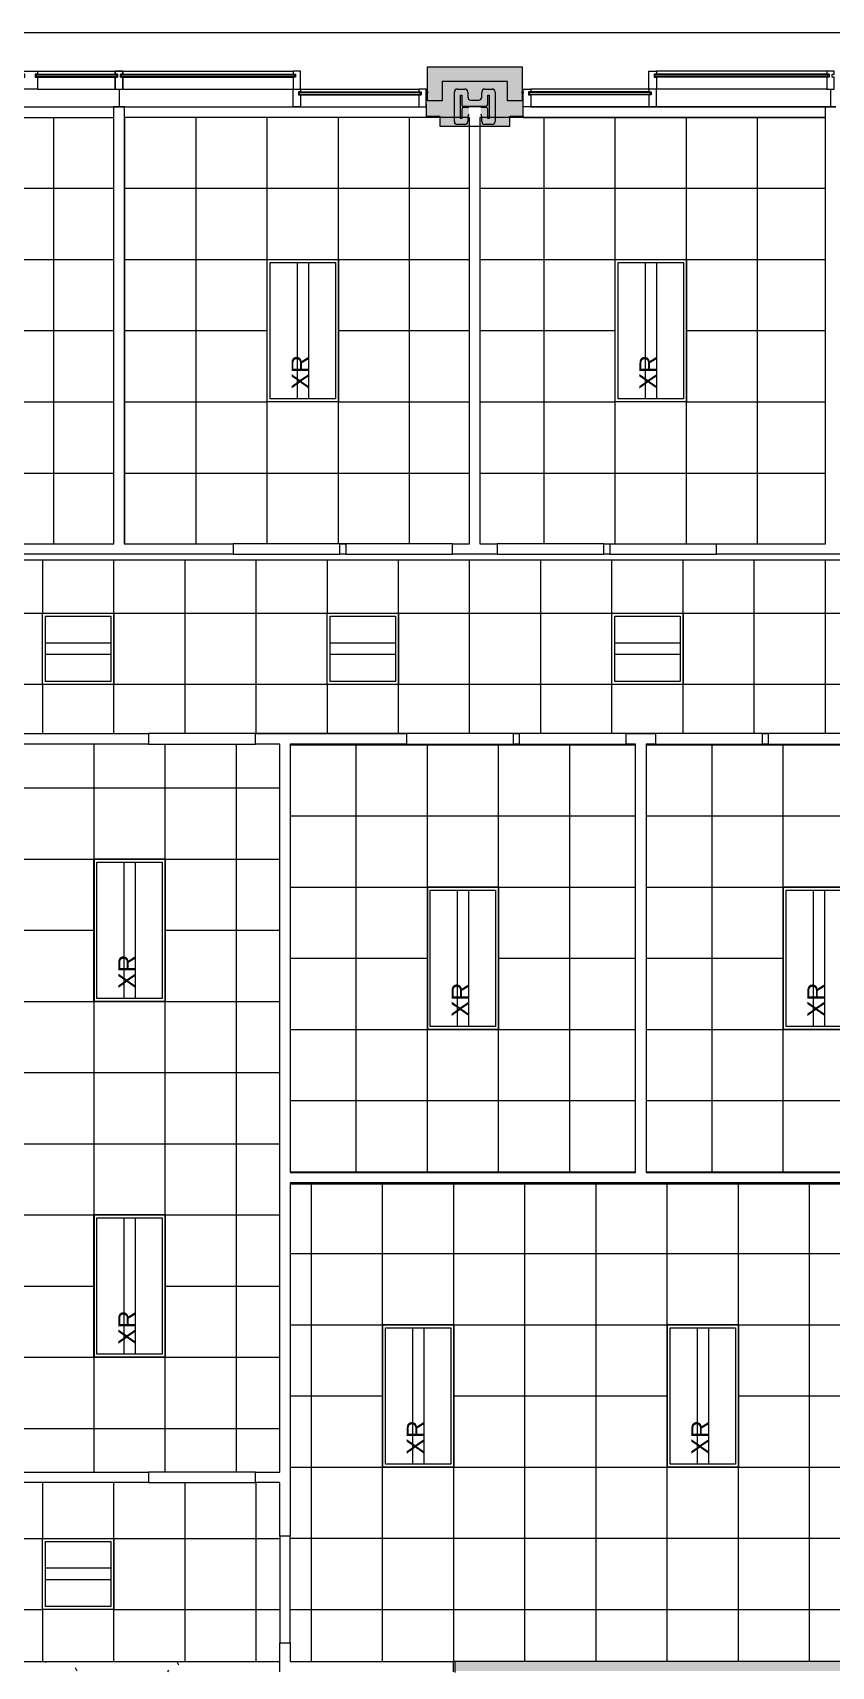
# Model space of a CAD drawing. Header units: inches. Extents: x 1724 to 6154, y -664 to 702.
# Drawn here: x 2200 to 2470, y 152 to 702 of the extents above; entities that cross this region are included whole.
import ezdxf

# ---------------------------------------------------------------- set-up
doc = ezdxf.new("R2010")
doc.units = ezdxf.units.IN
doc.header["$MEASUREMENT"] = 0
for name, color, linetype, lineweight in [('A-ANNO-NOTE', 131, 'Continuous', 9), ('A-CLNG', 13, 'Continuous', 9), ('A-CLNG-PATT', 13, 'Continuous', 9), ('A-DETL-GENF', 92, 'Continuous', 9), ('A-WALL', 250, 'Continuous', 9), ('A-WALL-PATT', 111, 'Continuous', 13), ('B-BASE', 250, 'Continuous', 9), ('E-LITE-EQPM', 33, 'Continuous', 9), ('I-WALL', 2, 'Continuous', 9), ('NABCA_dwg', 8, 'Continuous', 9), ('NB-PART-GWB', 250, 'Continuous', 9), ('NB-ROD-SEAL', 250, 'Continuous', 9), ('NB-WALL-EXT', 250, 'Continuous', 9), ('NB-WIND-EXT', 250, 'Continuous', 9), ('NB-WIND-MULL', 250, 'Continuous', 9), ('NB-WIND-SILL', 250, 'Continuous', 9)]:
    doc.layers.add(name, color=color, linetype=linetype, lineweight=lineweight)
doc.styles.add('Arial', font='arial.ttf', dxfattribs={"height": 6})

# ---------------------------------------------------------------- blocks, each defined once
blk = doc.blocks.new('Rectangular Ceiling Light - Recessed - New 2_x2_ - BASKET-2442823-Reflected Ceiling Plan')
at = {"layer": 'E-LITE-EQPM', "lineweight": 20}
for p, q in [((-12.74, -14.34), (-12.74, 9.66)), ((-12.74, 9.66), (11.26, 9.66)), ((-12.74, -14.34), (-12.74, 9.66)), ((-12.74, 9.66), (11.26, 9.66)), ((-11.74, -13.34), (-11.74, 8.66)), ((-11.74, 8.66), (10.26, 8.66)), ((10.26, 8.66), (10.26, -13.34)), ((11.26, 9.66), (11.26, -14.34)), ((11.26, 9.66), (11.26, -14.34)), ((10.26, -0.42), (-11.74, -0.42)), ((10.26, -4.26), (-11.74, -4.26)), ((11.26, -14.34), (-12.74, -14.34)), ((11.26, -14.34), (-12.74, -14.34)), ((10.26, -13.34), (-11.74, -13.34))]:
    blk.add_line(p, q, dxfattribs=at)
blk = doc.blocks.new('Rectangular Ceiling Light - Recessed - Existing Relocated 2_x4_ - BASKET-V2-Reflected Ceiling Plan')
at = {"layer": 'E-LITE-EQPM', "lineweight": 20}
for p, q in [((-24.74, -14.34), (-24.74, 9.66)), ((-24.74, 9.66), (23.26, 9.66)), ((-24.74, -14.34), (-24.74, 9.66)), ((-24.74, 9.66), (23.26, 9.66)), ((-23.74, -13.34), (-23.74, 8.66)), ((-23.74, 8.66), (22.26, 8.66)), ((22.26, 8.66), (22.26, -13.34)), ((23.26, 9.66), (23.26, -14.34)), ((23.26, 9.66), (23.26, -14.34)), ((22.26, -0.42), (-23.74, -0.42)), ((22.26, -4.26), (-23.74, -4.26)), ((23.26, -14.34), (-24.74, -14.34)), ((23.26, -14.34), (-24.74, -14.34)), ((22.26, -13.34), (-23.74, -13.34))]:
    blk.add_line(p, q, dxfattribs=at)
blk = doc.blocks.new('Rectangular Ceiling Light - Recessed - Existing Relocated 2_x4_ - BASKET-2505325-Reflected Ceiling Plan')
at = {"layer": 'E-LITE-EQPM', "lineweight": 20}
for p, q in [((-24.74, -14.34), (-24.74, 9.66)), ((-24.74, 9.66), (23.26, 9.66)), ((-23.74, -13.34), (-23.74, 8.66)), ((-23.74, 8.66), (22.26, 8.66)), ((22.26, 8.66), (22.26, -13.34)), ((23.26, 9.66), (23.26, -14.34)), ((22.26, -0.42), (-23.74, -0.42)), ((22.26, -4.26), (-23.74, -4.26)), ((23.26, -14.34), (-24.74, -14.34)), ((22.26, -13.34), (-23.74, -13.34))]:
    blk.add_line(p, q, dxfattribs=at)
blk = doc.blocks.new('NABCA_dwg_MA-2900-8th-120718_dwg-2391440-New Construction - Test Fit Plan-2421454-Reflected Ceiling Plan')
at = {"layer": 'A-WALL-PATT', "lineweight": 9}
blk.add_hatch(color=250, dxfattribs=at).paths.add_polyline_path([(-7154.96, -3090.6), (-7067.83, -3090.6), (-7067.83, -3087.1), (-7537.19, -3087.1), (-7537.19, -3087.35), (-7759.87, -3087.35), (-7759.87, -3090.6), (-7173.2, -3090.6)], flags=0)
at = {"layer": 'B-BASE'}
blk.add_hatch(color=256, dxfattribs=at).paths.add_polyline_path([(-7741.38, -2569.6), (-7741.38, -2566.23), (-7736.91, -2566.23), (-7736.91, -2557.68), (-7737.21, -2557.08), (-7737.21, -2549.6), (-7769.21, -2549.6), (-7769.21, -2557.1), (-7769.59, -2557.1), (-7769.59, -2566.23), (-7765.04, -2566.23), (-7765.04, -2569.6), (-7755.21, -2569.6), (-7755.21, -2563.1), (-7751.21, -2563.1), (-7751.21, -2569.6), (-7747.28, -2569.6)], flags=0)
for p, q in [((-7760.08, -2566.73), (-7760.08, -2558.12)), ((-7759.08, -2557.12), (-7756.58, -2557.12)), ((-7755.58, -2558.12), (-7755.58, -2559.85)), ((-7754.58, -2560.85), (-7751.85, -2560.85)), ((-7750.85, -2559.85), (-7750.85, -2558.12)), ((-7749.85, -2557.12), (-7747.35, -2557.12)), ((-7746.35, -2558.12), (-7746.35, -2566.73)), ((-7760.08, -2568.08), (-7760.08, -2566.73)), ((-7758.08, -2567.08), (-7758.08, -2566.73)), ((-7757.58, -2563.85), (-7757.58, -2566.73)), ((-7757.08, -2562.85), (-7749.35, -2562.85)), ((-7755.21, -2563.35), (-7757.08, -2563.35)), ((-7755.58, -2566.35), (-7755.58, -2566.73)), ((-7755.58, -2566.73), (-7755.58, -2568.06)), ((-7749.35, -2563.35), (-7751.21, -2563.35)), ((-7750.85, -2566.73), (-7750.85, -2566.35)), ((-7750.85, -2568.08), (-7750.85, -2566.73)), ((-7748.85, -2566.73), (-7748.85, -2563.85)), ((-7746.35, -2566.73), (-7746.35, -2568.08)), ((-7756.58, -2569.08), (-7759.08, -2569.08)), ((-7747.35, -2569.08), (-7749.85, -2569.08))]:
    blk.add_line(p, q, dxfattribs=at)
at = {"layer": 'B-BASE', "flags": 128}
for points in [[(-5935.21, -3896.6), (-5935.21, -3904.1), (-8374.21, -3904.1), (-8374.21, -2881.08), (-8378.21, -2881.08), (-8378.21, -2538.1), (-5818.21, -2538.1), (-5818.21, -2548.1)], [(-7758.08, -2566.73), (-7758.08, -2559.12), (-7757.58, -2559.12), (-7757.58, -2562.35)], [(-7748.85, -2562.35), (-7748.85, -2559.12), (-7748.35, -2559.12), (-7748.35, -2566.73)], [(-7757.58, -2566.73), (-7757.58, -2567.08), (-7758.08, -2567.08)], [(-7748.35, -2566.73), (-7748.35, -2567.08), (-7748.85, -2567.08), (-7748.85, -2566.73)]]:
    blk.add_lwpolyline(points, dxfattribs=at)
at = {"layer": 'B-BASE'}
for centre, radius, start, end in [((-7759.08, -2558.12), 1, 90, 180), ((-7756.58, -2558.12), 1, 0, 90), ((-7754.58, -2559.85), 1, 180, 270), ((-7751.85, -2559.85), 1, 270, 0), ((-7749.85, -2558.12), 1, 90, 180), ((-7747.35, -2558.12), 1, 0, 90), ((-7757.08, -2562.35), 0.5, 180, 270), ((-7757.08, -2563.85), 0.5, 90, 180), ((-7754.58, -2566.35), 1, 130.4112, 180), ((-7751.85, -2566.35), 1, 0, 49.5888), ((-7749.35, -2562.35), 0.5, 270, 0), ((-7749.35, -2563.85), 0.5, 0, 90), ((-7759.08, -2568.08), 1, 180, 270), ((-7756.58, -2568.08), 1, 270, 0), ((-7749.85, -2568.08), 1, 180, 270), ((-7747.35, -2568.08), 1, 270, 0)]:
    blk.add_arc(centre, radius, start, end, dxfattribs=at)
at = {"layer": 'NB-PART-GWB', "flags": 128}
for points in [[(-7769.59, -2562.1), (-7769.59, -2566.23), (-7765.04, -2566.23), (-7765.04, -2566.73)], [(-7765.04, -2566.73), (-7765.04, -2569.6), (-7755.21, -2569.6)], [(-7751.21, -2569.6), (-7741.38, -2569.6), (-7741.38, -2566.73)], [(-7741.38, -2566.73), (-7741.38, -2566.23), (-7736.84, -2566.23), (-7736.84, -2562.1)]]:
    blk.add_lwpolyline(points, dxfattribs=at)
at = {"layer": 'NB-ROD-SEAL'}
for centre, start, end in [((-7769.32, -2556.78), 230.0218, 303.3522), ((-7769.32, -2556.92), 230.0218, 303.3522), ((-7769.32, -2557.08), 230.0218, 303.3522), ((-7769.32, -2557.28), 230.0218, 303.3522), ((-7769.32, -2557.5), 230.0218, 303.3522), ((-7737.11, -2556.81), 236.6478, 309.9782), ((-7737.11, -2556.94), 236.6478, 309.9782), ((-7737.11, -2557.11), 236.6478, 309.9782), ((-7737.11, -2557.3), 236.6478, 309.9782), ((-7737.11, -2557.53), 236.6478, 309.9782)]:
    blk.add_arc(centre, 0.419, start, end, dxfattribs=at)
for centre in [(-7769.33, -2558.21), (-7737.09, -2558.24)]:
    blk.add_ellipse(centre, major_axis=(0, 0.333), ratio=0.724983, dxfattribs=at)
at = {"layer": 'NB-WALL-EXT', "flags": 128}
blk.add_lwpolyline([(-7769.21, -2549.6), (-7737.21, -2549.6), (-7737.21, -2561.1), (-7742.21, -2561.1), (-7742.21, -2554.6), (-7764.21, -2554.6), (-7764.21, -2561.1), (-7769.21, -2561.1)], close=True, dxfattribs=at)
at = {"layer": 'NB-WIND-EXT'}
for p, q in [((-7901.46, -2552.1), (-7873.71, -2552.1)), ((-7901.46, -2552.3), (-7873.71, -2552.3)), ((-7901.46, -2552.9), (-7873.71, -2552.9)), ((-7901.46, -2553.1), (-7873.71, -2553.1)), ((-7901.09, -2552.9), (-7901.09, -2552.3)), ((-7874.09, -2552.9), (-7874.09, -2552.3)), ((-7872.71, -2552.1), (-7814.46, -2552.1)), ((-7872.71, -2552.3), (-7813.71, -2552.3)), ((-7872.71, -2552.9), (-7813.71, -2552.9)), ((-7872.71, -2553.1), (-7814.46, -2553.1)), ((-7872.34, -2552.9), (-7872.34, -2552.3)), ((-7814.09, -2552.9), (-7814.09, -2552.3)), ((-7633.71, -2552.3), (-7692.71, -2552.3)), ((-7633.71, -2552.9), (-7692.71, -2552.9)), ((-7692.34, -2552.9), (-7692.34, -2552.3)), ((-7633.71, -2552.1), (-7691.96, -2552.1)), ((-7633.71, -2553.1), (-7691.96, -2553.1)), ((-7634.09, -2552.9), (-7634.09, -2552.3)), ((-7812.71, -2558.3), (-7771.34, -2558.3)), ((-7812.71, -2558.9), (-7771.34, -2558.9)), ((-7812.34, -2558.9), (-7812.34, -2558.3)), ((-7811.96, -2558.1), (-7771.34, -2558.1)), ((-7811.96, -2559.1), (-7771.34, -2559.1)), ((-7771.71, -2558.3), (-7771.71, -2558.9)), ((-7694.46, -2558.1), (-7735.09, -2558.1)), ((-7693.71, -2558.3), (-7735.09, -2558.3)), ((-7693.71, -2558.9), (-7735.09, -2558.9)), ((-7694.46, -2559.1), (-7735.09, -2559.1)), ((-7734.71, -2558.3), (-7734.71, -2558.9)), ((-7694.09, -2558.9), (-7694.09, -2558.3))]:
    blk.add_line(p, q, dxfattribs=at)
at = {"layer": 'NB-WIND-MULL', "flags": 128}
for points in [[(-7904.96, -2553.1), (-7904.96, -2552.1), (-7905.71, -2552.1), (-7905.71, -2551.1), (-7900.71, -2551.1), (-7900.71, -2552.1), (-7901.46, -2552.1), (-7901.46, -2553.1), (-7900.71, -2553.1), (-7900.71, -2557.1), (-7905.71, -2557.1), (-7905.71, -2553.1)], [(-7872.71, -2553.1), (-7872.71, -2552.1), (-7871.96, -2552.1), (-7871.96, -2551.1), (-7874.46, -2551.1), (-7874.46, -2552.1), (-7873.71, -2552.1), (-7873.71, -2553.1), (-7874.46, -2553.1), (-7874.46, -2557.1), (-7871.96, -2557.1), (-7871.96, -2553.1)], [(-7814.46, -2551.1), (-7814.46, -2552.1), (-7813.71, -2552.1), (-7813.71, -2553.1), (-7814.46, -2553.1), (-7814.46, -2557.1), (-7811.96, -2557.1), (-7811.96, -2551.1)], [(-7691.96, -2551.1), (-7691.96, -2552.1), (-7692.71, -2552.1), (-7692.71, -2553.1), (-7691.96, -2553.1), (-7691.96, -2557.1), (-7694.46, -2557.1), (-7694.46, -2551.1)], [(-7632.71, -2553.1), (-7632.71, -2552.1), (-7631.96, -2552.1), (-7631.96, -2551.1), (-7634.46, -2551.1), (-7634.46, -2552.1), (-7633.71, -2552.1), (-7633.71, -2553.1), (-7634.46, -2553.1), (-7634.46, -2557.1), (-7631.96, -2557.1), (-7631.96, -2553.1)], [(-7811.96, -2557.1), (-7811.96, -2558.1), (-7812.71, -2558.1), (-7812.71, -2559.1), (-7811.96, -2559.1), (-7811.96, -2563.1), (-7814.46, -2563.1), (-7814.46, -2557.1)], [(-7772.09, -2557.1), (-7772.09, -2558.1), (-7771.34, -2558.1), (-7771.34, -2559.1), (-7772.09, -2559.1), (-7772.09, -2563.1), (-7769.59, -2563.1), (-7769.59, -2557.1)], [(-7734.34, -2557.1), (-7734.34, -2558.1), (-7735.09, -2558.1), (-7735.09, -2559.1), (-7734.34, -2559.1), (-7734.34, -2563.1), (-7736.84, -2563.1), (-7736.84, -2557.1)], [(-7694.46, -2557.1), (-7694.46, -2558.1), (-7693.71, -2558.1), (-7693.71, -2559.1), (-7694.46, -2559.1), (-7694.46, -2563.1), (-7691.96, -2563.1), (-7691.96, -2557.1)]]:
    blk.add_lwpolyline(points, close=True, dxfattribs=at)
blk.add_lwpolyline([(-7874.46, -2557.1), (-7874.46, -2553.1), (-7873.71, -2553.1), (-7873.71, -2552.1), (-7874.46, -2552.1), (-7874.46, -2551.1), (-7871.96, -2551.1), (-7871.96, -2552.1), (-7872.71, -2552.1), (-7872.71, -2553.1), (-7871.96, -2553.1), (-7871.96, -2557.1)], dxfattribs=at)
at = {"layer": 'NB-WIND-SILL'}
for p, q in [((-7900.71, -2551.1), (-7874.46, -2551.1)), ((-7871.97, -2551.1), (-7814.46, -2551.1)), ((-7634.46, -2551.1), (-7691.96, -2551.1)), ((-7900.71, -2557.1), (-7874.46, -2557.1)), ((-7873.21, -2557.1), (-7873.21, -2563.1)), ((-7871.96, -2557.1), (-7814.46, -2557.1)), ((-7811.96, -2557.1), (-7772.09, -2557.1)), ((-7694.46, -2557.1), (-7734.34, -2557.1)), ((-7634.46, -2557.1), (-7691.96, -2557.1)), ((-7633.21, -2557.1), (-7633.21, -2563.1)), ((-7991.21, -2563.1), (-7875.21, -2563.1)), ((-7871.21, -2563.1), (-7769.59, -2563.1)), ((-7769.59, -2566.73), (-7871.21, -2566.73)), ((-7769.59, -2566.23), (-7769.59, -2566.73)), ((-7635.21, -2566.73), (-7736.84, -2566.73)), ((-7736.84, -2566.73), (-7635.21, -2566.73))]:
    blk.add_line(p, q, dxfattribs=at)
at = {"layer": 'NB-WIND-SILL', "flags": 128}
for points in [[(-7736.84, -2566.73), (-7736.84, -2566.23)], [(-7635.21, -2563.1), (-7734.34, -2563.1)]]:
    blk.add_lwpolyline(points, close=True, dxfattribs=at)
blk = doc.blocks.new('NABCA_dwg-2391440-Reflected Ceiling Plan')
at = {"layer": 'A-WALL', "color": 7, "lineweight": 20}
for p, q in [((2227.52, 677.4), (2227.27, 677.4)), ((2231.02, 677.4), (2227.52, 677.4)), ((2231.27, 677.4), (2231.02, 677.4)), ((2351.27, 677.4), (2347.27, 677.4)), ((2467.52, 677.4), (2467.27, 677.4)), ((2471.02, 677.4), (2467.52, 677.4)), ((2342.61, 149.4), (2342.61, 153.15))]:
    blk.add_line(p, q, dxfattribs=at)
blk.add_blockref('NABCA_dwg_MA-2900-8th-120718_dwg-2391440-New Construction - Test Fit Plan-2421454-Reflected Ceiling Plan', (10102.48, 3240.5))

msp = doc.modelspace()

# ---------------------------------------------------------------- hatches: boundary and pattern name
at = {"layer": 'A-CLNG-PATT', "lineweight": 13}
h = msp.add_hatch(dxfattribs=at)
h.set_pattern_fill('FP_35', color=256, style=0, pattern_type=2)
h.set_pattern_definition([(270, (2159.273, 601.897), (-24, -1e-15), []), (180, (2159.273, 601.897), (3e-15, 24), [])])
h.paths.add_polyline_path([(2190.77, 530.02), (2227.52, 530.02), (2227.52, 673.77), (2111.02, 673.77), (2111.02, 530.02), (2159.27, 530.02)], flags=0)
h.paths.add_polyline_path([(2183.27, 577.9), (2159.27, 577.9), (2159.27, 625.9), (2183.27, 625.9)], flags=0)
h = msp.add_hatch(dxfattribs=at)
h.set_pattern_fill('FP_36', color=256, style=0, pattern_type=2)
h.set_pattern_definition([(270, (2279.273, 601.897), (-24, -1e-15), []), (180, (2279.273, 601.897), (3e-15, 24), [])])
h.paths.add_polyline_path([(2305.77, 530.02), (2347.52, 530.02), (2347.52, 673.77), (2347.27, 673.77), (2347.27, 670.9), (2337.44, 670.9), (2337.44, 673.77), (2231.02, 673.77), (2231.02, 530.02), (2303.77, 530.02)], flags=0)
h.paths.add_polyline_path([(2279.27, 577.9), (2279.27, 625.9), (2303.27, 625.9), (2303.27, 577.9)], flags=0)
h = msp.add_hatch(dxfattribs=at)
h.set_pattern_fill('FP_37', color=256, style=0, pattern_type=2)
h.set_pattern_definition([(0, (4100.648, 2281.897), (0, -24), []), (270, (4100.648, 2281.897), (-24, -1e-15), [])])
h.paths.add_polyline_path([(2396.65, 530.02), (2467.52, 530.02), (2467.52, 673.77), (2361.1, 673.77), (2361.1, 670.9), (2351.27, 670.9), (2351.27, 673.77), (2351.02, 673.77), (2351.02, 530.02), (2395.52, 530.02)], flags=0)
h.paths.add_polyline_path([(2396.65, 577.9), (2396.65, 625.9), (2420.65, 625.9), (2420.65, 577.9)], flags=0)
h = msp.add_hatch(dxfattribs=at)
h.set_pattern_fill('FP_52', color=256, style=0, pattern_type=2)
h.set_pattern_definition([(0, (2755.523, 26.647), (0, -24), []), (270, (2755.523, 26.647), (-24, -1e-15), [])])
h.paths.add_polyline_path([(1960.52, -160.48), (1960.52, 153.15), (2283.52, 153.15), (2283.52, 213.46), (2080.65, 213.46), (2080.65, 466.02), (2767.02, 466.02), (2767.02, 314.52), (2569.02, 314.5), (2569.02, 154.02), (2947.52, 154.02), (2947.52, 314.52), (2827.52, 314.52), (2827.52, 524.52), (1900.02, 524.52), (1900.02, -160.48), (1939.52, -160.48)], flags=0)
h.paths.add_polyline_path([(1939.52, -117.35), (1915.52, -117.35), (1915.52, -93.35), (1939.52, -93.35), (1939.52, -100.89)], flags=0)
h.paths.add_polyline_path([(1915.52, -21.35), (1915.52, 2.65), (1939.52, 2.65), (1939.52, -21.35), (1917, -21.35)], flags=0)
h.paths.add_polyline_path([(1915.52, 74.65), (1915.52, 98.65), (1939.52, 98.65), (1939.52, 74.65), (1930.25, 74.65)], flags=0)
h.paths.add_polyline_path([(1915.52, 170.65), (1915.52, 194.65), (1939.52, 194.65), (1939.52, 170.65), (1916.65, 170.65)], flags=0)
h.paths.add_polyline_path([(2131.52, 170.65), (2107.52, 170.65), (2107.52, 194.65), (2131.52, 194.65), (2131.52, 173.5)], flags=0)
h.paths.add_polyline_path([(2020.67, 170.65), (2011.52, 170.65), (2011.52, 194.65), (2035.52, 194.65), (2035.52, 170.65)], flags=0)
h.paths.add_polyline_path([(2203.52, 170.65), (2203.52, 194.65), (2227.52, 194.65), (2227.52, 170.65)], flags=0)
h.paths.add_polyline_path([(2779.52, 170.65), (2779.52, 194.65), (2803.52, 194.65), (2803.52, 170.65), (2792.87, 170.65)], flags=0)
h.paths.add_polyline_path([(2899.52, 170.65), (2899.52, 194.65), (2923.52, 194.65), (2923.52, 170.65), (2911.67, 170.65)], flags=0)
h.paths.add_polyline_path([(2707.52, 218.65), (2707.52, 266.65), (2731.52, 266.65), (2731.52, 218.65)], flags=0)
h.paths.add_polyline_path([(2635.52, 218.65), (2611.52, 218.65), (2611.52, 266.65), (2635.52, 266.65), (2635.52, 255.14)], flags=0)
h.paths.add_polyline_path([(2899.52, 266.4), (2875.52, 266.4), (2875.52, 290.4), (2923.52, 290.4), (2923.52, 266.4), (2911.67, 266.4)], flags=0)
h.paths.add_polyline_path([(1915.52, 290.65), (1915.52, 314.65), (1939.52, 314.65), (1939.52, 290.65), (1917.3, 290.65)], flags=0)
h.paths.add_polyline_path([(2028.37, 290.65), (2011.52, 290.65), (2011.52, 314.65), (2035.52, 314.65), (2035.52, 290.65)], flags=0)
h.paths.add_polyline_path([(2803.52, 290.65), (2779.52, 290.65), (2779.52, 314.65), (2803.52, 314.65), (2803.52, 314.52)], flags=0)
h.paths.add_polyline_path([(1915.52, 386.65), (1915.52, 410.65), (1939.52, 410.65), (1939.52, 386.65), (1925.63, 386.65)], flags=0)
h.paths.add_polyline_path([(2011.52, 386.65), (2011.52, 410.65), (2035.52, 410.65), (2035.52, 386.65), (2015.97, 386.65)], flags=0)
h.paths.add_polyline_path([(2779.52, 386.65), (2779.52, 410.65), (2803.52, 410.65), (2803.52, 386.65), (2784.94, 386.65)], flags=0)
h.paths.add_polyline_path([(1915.52, 482.65), (1915.52, 506.65), (1939.52, 506.65), (1939.52, 482.65), (1930.13, 482.65)], flags=0)
h.paths.add_polyline_path([(2011.52, 482.65), (2011.52, 506.65), (2035.52, 506.65), (2035.52, 482.65)], flags=0)
h.paths.add_polyline_path([(2107.52, 482.65), (2107.52, 506.65), (2131.52, 506.65), (2131.52, 482.65)], flags=0)
h.paths.add_polyline_path([(2299.52, 482.65), (2299.52, 506.65), (2323.52, 506.65), (2323.52, 482.65), (2317.67, 482.65)], flags=0)
h.paths.add_polyline_path([(2779.52, 482.65), (2779.52, 506.65), (2803.52, 506.65), (2803.52, 482.65), (2792.87, 482.65)], flags=0)
h.paths.add_polyline_path([(2419.52, 482.65), (2395.52, 482.65), (2395.52, 506.65), (2419.52, 506.65), (2419.52, 483.91)], flags=0)
h.paths.add_polyline_path([(2587.52, 482.65), (2587.52, 506.65), (2611.52, 506.65), (2611.52, 482.65)], flags=0)
h.paths.add_polyline_path([(2515.52, 482.65), (2491.52, 482.65), (2491.52, 506.65), (2515.52, 506.65), (2515.52, 485.34)], flags=0)
h.paths.add_polyline_path([(2203.52, 482.65), (2203.52, 506.65), (2227.52, 506.65), (2227.52, 482.65)], flags=0)
h.paths.add_polyline_path([(2683.52, 482.65), (2683.52, 506.65), (2707.52, 506.65), (2707.52, 482.65)], flags=0)
h = msp.add_hatch(dxfattribs=at)
h.set_pattern_fill('FP_48', color=256, style=0, pattern_type=2)
h.set_pattern_definition([(270, (2196.835, 327.74), (-24, -1e-15), []), (180, (2196.835, 327.74), (3e-15, 24), [])])
h.paths.add_polyline_path([(2283.52, 216.96), (2283.52, 462.52), (2084.15, 462.52), (2084.15, 216.96), (2275.27, 216.96)], flags=0)
h.paths.add_polyline_path([(2124.84, 255.74), (2124.84, 303.74), (2148.84, 303.74), (2148.84, 255.74)], flags=0)
h.paths.add_polyline_path([(2220.84, 255.74), (2220.84, 303.74), (2244.84, 303.74), (2244.84, 255.74)], flags=0)
h.paths.add_polyline_path([(2148.84, 375.74), (2124.84, 375.74), (2124.84, 423.74), (2148.84, 423.74), (2148.84, 412.07)], flags=0)
h.paths.add_polyline_path([(2244.84, 375.74), (2220.84, 375.74), (2220.84, 423.74), (2244.84, 423.74), (2244.84, 412.07)], flags=0)
h = msp.add_hatch(dxfattribs=at)
h.set_pattern_fill('FP_47', color=256, style=0, pattern_type=2)
h.set_pattern_definition([(270, (2333.273, 390.272), (-24, -1e-15), []), (180, (2333.273, 390.272), (3e-15, 24), [])])
h.paths.add_polyline_path([(2333.27, 318.02), (2403.52, 318.02), (2403.52, 462.52), (2287.02, 462.52), (2287.02, 318.02), (2287.15, 318.02)], flags=0)
h.paths.add_polyline_path([(2333.27, 366.27), (2333.27, 414.27), (2357.27, 414.27), (2357.27, 366.27)], flags=0)
h = msp.add_hatch(dxfattribs=at)
h.set_pattern_fill('FP_46', color=256, style=0, pattern_type=2)
h.set_pattern_definition([(270, (2453.273, 390.272), (-24, -1e-15), []), (180, (2453.273, 390.272), (3e-15, 24), [])])
h.paths.add_polyline_path([(2436.47, 318.02), (2523.52, 318.02), (2523.52, 462.52), (2407.02, 462.52), (2407.02, 318.02)], flags=0)
h.paths.add_polyline_path([(2453.27, 366.27), (2453.27, 414.27), (2477.27, 414.27), (2477.27, 366.27)], flags=0)
h = msp.add_hatch(dxfattribs=at)
h.set_pattern_fill('FP_44', color=256, style=0, pattern_type=2)
h.set_pattern_definition([(0, (2414.157, 218.71), (0, -24), []), (270, (2414.157, 218.71), (-24, -1e-15), [])])
h.paths.add_polyline_path([(2287.02, 153.15), (2565.29, 153.15), (2565.29, 314.27), (2287.02, 314.27), (2287.02, 159.4)], flags=0)
h.paths.add_polyline_path([(2318.16, 218.71), (2318.16, 266.71), (2342.16, 266.71), (2342.16, 218.71)], flags=0)
h.paths.add_polyline_path([(2438.16, 218.71), (2414.16, 218.71), (2414.16, 266.71), (2438.16, 266.71), (2438.16, 265.51)], flags=0)
h.paths.add_polyline_path([(2534.16, 218.71), (2510.16, 218.71), (2510.16, 266.71), (2534.16, 266.71), (2534.16, 265.51)], flags=0)
h = msp.add_hatch(dxfattribs=at)
h.set_pattern_fill('FP_49', color=256, style=0, pattern_type=2)
h.set_pattern_definition([(0, (0, 0), (30.72, 7.68), [1.267, -21.773, 1.267, -21.773, -122.88]), (0, (0, 0), (30.72, 7.68), [-46.08, 1.267, -44.813, 1.267, -21.773, -53.76]), (0, (0, 0), (30.72, 7.68), [-115.2, 1.267, -14.093, 1.267, -37.133]), (120, (11.52, 3.84), (-22.011075, 22.7643), [1.267, -21.773, 1.267, -21.773, -122.88]), (120, (11.52, 3.84), (-22.011075, 22.7643), [-46.08, 1.267, -44.813, 1.267, -21.773, -53.76]), (120, (11.52, 3.84), (-22.011075, 22.7643), [-115.2, 1.267, -14.093, 1.267, -37.133]), (240, (15.36, 19.2), (-8.708925, -30.4443), [1.267, -21.773, 1.267, -21.773, -122.88]), (240, (15.36, 19.2), (-8.708925, -30.4443), [-46.08, 1.267, -44.813, 1.267, -21.773, -53.76]), (240, (15.36, 19.2), (-8.708925, -30.4443), [-115.2, 1.267, -14.093, 1.267, -37.133])])
h.paths.add_polyline_path([(2179.74, 149.65), (2283.52, 149.65), (2283.52, 153.15), (2179.74, 153.15)], flags=0)
at = {"layer": 'A-DETL-GENF'}
h = msp.add_hatch(color=9, dxfattribs=at)
h.paths.add_polyline_path([(4155.65, -656.64), (4227.27, -656.64), (4227.27, -625.6), (4226.77, -625.6), (4226.77, -614.1), (4238.9, -614.1), (4238.9, -630.43), (4255.6, -630.43), (4255.6, -645.98), (4344.65, -645.98), (4344.65, -656.1), (4344.27, -656.1), (4344.27, -656.64), (4523.27, -656.64), (4523.27, 227.4), (4521.65, 227.4), (4521.65, 226.9), (4512.65, 226.9), (4512.65, 279.65), (4498.65, 279.65), (4498.65, 285.65), (4502.27, 285.65), (4502.27, 289.15), (4498.65, 289.15), (4498.65, 295.15), (4512.65, 295.15), (4512.65, 347.9), (4522.77, 347.9), (4522.77, 347.4), (4523.27, 347.4), (4523.27, 693.36), (2951.02, 693.36), (2951.02, 690.9), (2965.27, 690.9), (2965.28, 683.4), (2965.57, 682.82), (2965.57, 674.27), (2961.1, 674.27), (2961.1, 670.9), (2951.02, 670.9), (2951.02, 216.9), (3031.16, 216.9), (3031.16, 215.4), (3960.02, 215.4), (3960.02, 129.86), (3958.27, 129.86), (3958.27, 128.36), (3960.02, 128.36), (3960.02, 43.36), (3958.82, 43.36), (3958.82, 35.36), (3960.02, 35.36), (3960.02, -118.6), (3767.91, -118.64), (3767.91, -176.64), (4031.27, -176.64), (4031.27, -656.64), (4137.44, -656.64)], flags=0)
h.paths.add_polyline_path([(4167.27, -656.1), (4133.27, -656.1), (4133.27, -648.6), (4132.9, -648.6), (4132.9, -639.48), (4137.44, -639.48), (4137.44, -633.43), (4155.65, -633.43), (4155.65, -614.01), (4167.65, -614.01), (4167.65, -625.6), (4167.27, -625.6), (4167.27, -648.6)], flags=0)
h.paths.add_polyline_path([(4516.57, -650.1), (4496.9, -650.1), (4496.9, -630.1), (4516.77, -630.1), (4516.77, -650.1)], flags=0)
h.paths.add_polyline_path([(2286.86, -118.6), (2286.99, -118.6), (2286.99, -118.54), (2286.86, -118.54), (2286.86, -114.04), (2286.99, -114.04), (2286.99, -113.98), (2340.61, -113.98), (2340.61, 53.4), (2244.61, 53.4), (2244.61, -113.98), (2250.99, -113.98), (2250.99, -118.6)], flags=0)
h.paths.add_polyline_path([(2404.27, -118.6), (2404.24, -114.04), (2462.31, -114.04), (2462.27, 124.4), (2362.27, 124.4), (2362.27, -114.04), (2368.24, -114.04), (2368.27, -118.6), (2404.24, -118.6)], flags=0)
h.paths.add_polyline_path([(2525.57, -118.6), (2551.01, -118.6), (2551.01, -115.95), (2545.01, -115.95), (2545.01, -111.33), (2551.01, -111.33), (2551.01, -102.2), (2544.99, -102.2), (2544.99, -97.58), (2563.01, -97.58), (2563.01, -87.48), (2705.66, -87.48), (2705.66, 97.9), (2662.66, 97.9), (2662.66, 109.27), (2503.01, 109.27), (2503.01, -97.58), (2508.99, -97.58), (2508.99, -102.2), (2503.01, -102.2), (2503.01, -111.33), (2509.05, -111.33), (2509.05, -111.39), (2509.11, -111.39), (2509.11, -115.89), (2508.96, -115.89), (2508.96, -115.95), (2499.76, -115.95), (2499.76, -118.6), (2508.96, -118.6)], flags=0)
h.paths.add_polyline_path([(2907.29, -118.6), (2907.29, -100.6), (2859.29, -100.6), (2859.29, -118.6), (2894.64, -118.6)], flags=0)
h.paths.add_polyline_path([(2767.91, -118.6), (2767.91, -113.98), (2786.66, -113.98), (2786.66, -87.91), (2791.91, -87.91), (2791.91, -109.98), (2854.66, -109.98), (2854.66, -81.98), (2894.64, -81.98), (2894.64, 50.75), (2868.64, 50.75), (2868.64, 56), (2894.64, 56), (2894.64, 148.77), (2725.91, 148.77), (2725.91, -27.98), (2791.91, -27.98), (2791.91, -51.89), (2786.66, -51.89), (2786.66, -33.23), (2725.91, -33.23), (2725.91, -113.98), (2731.91, -113.98), (2731.91, -118.6)], flags=0)
h.paths.add_polyline_path([(2487.13, -118.6), (2487.13, -110.35), (2470.4, -110.35), (2470.4, -118.6), (2475.51, -118.6)], flags=0)
h.paths.add_polyline_path([(3687.17, -118.6), (3688.34, -118.6), (3687.17, -117.29), (3685.76, -118.6), (3686, -118.6)], flags=0)
h.paths.add_polyline_path([(3955.4, -113.98), (3955.4, 34.04), (3949.4, 34.04), (3949.4, 38.66), (3955.4, 38.66), (3955.4, 148.77), (3949.4, 148.77), (3949.4, 153.4), (3913.4, 153.4), (3913.4, 148.77), (3859.4, 148.77), (3859.4, 38.66), (3913.4, 38.66), (3913.4, 34.1), (3859.4, 34.04), (3859.4, -113.98), (3862.07, -113.98)], flags=0)
h.paths.add_polyline_path([(3304.99, -113.98), (3497.75, -113.98), (3497.75, 36.77), (3431.75, 36.77), (3431.75, 71.94), (3437, 72.02), (3437, 70.39), (3437.07, 70.39), (3437.07, 42.02), (3497.75, 42.02), (3497.75, 148.77), (3491.75, 148.77), (3491.75, 153.4), (3454.41, 153.4), (3454.41, 149.9), (3455.75, 149.9), (3455.75, 148.77), (3437, 148.77), (3437, 144.14), (3437.07, 144.14), (3437.07, 106.39), (3432.57, 106.39), (3432.57, 108.02), (3431.83, 108.02), (3431.75, 144.77), (3362.99, 144.77), (3362.99, 118.77), (3304.99, 118.77), (3304.99, -7.98), (3370.99, -7.98), (3370.99, -13.23), (3304.99, -13.23), (3304.99, -96.6)], flags=0)
h.paths.add_polyline_path([(4152.77, -113.6), (4119.32, -113.6), (4119.32, -77.9), (4152.77, -77.9), (4152.77, -110.1)], flags=0)
h.paths.add_polyline_path([(4498.65, -110.35), (4498.65, -94.85), (4511.64, -94.85), (4511.64, -110.35)], flags=0)
h.paths.add_polyline_path([(4147.77, -109.43), (4147.77, -82.11), (4122.94, -82.11), (4122.94, -109.43)], flags=0)
h.paths.add_polyline_path([(2661.31, -105.1), (2705.66, -105.1), (2705.66, -93.1), (2661.31, -93.1)], flags=0)
h.paths.add_polyline_path([(2567.13, -105.1), (2637.17, -105.1), (2637.17, -93.1), (2567.13, -93.1), (2567.13, -102.14)], flags=0)
h.paths.add_polyline_path([(2960.21, -99.6), (3029.66, -99.6), (3029.66, -57.6), (3034.66, -57.6), (3034.66, -15.6), (3029.66, -15.6), (3029.66, 15.4), (2929.28, 15.4), (2929.28, -99.6)], flags=0)
h.paths.add_polyline_path([(3168.91, -96.6), (3269.28, -96.6), (3269.28, 15.4), (3168.91, 15.4), (3168.91, -15.6), (3163.91, -15.6), (3163.91, -57.6), (3168.91, -57.6)], flags=0)
h.paths.add_polyline_path([(2499.51, -94.08), (2499.51, -16.69), (2475.51, -16.69), (2475.51, -94.08), (2487.13, -94.08)], flags=0)
h.paths.add_polyline_path([(3716.92, -90.6), (3720.65, -90.6), (3720.65, -24.6), (3696.65, -24.6), (3696.65, -90.6), (3705.75, -90.6)], flags=0)
h.paths.add_polyline_path([(3538.52, -90.6), (3538.52, -36.6), (3521.5, -36.6), (3521.5, -90.6)], flags=0)
h.paths.add_polyline_path([(3836.15, -89.6), (3836.15, 148.9), (3771.66, 148.9), (3771.66, 153.4), (3740.45, 153.4), (3740.16, 148.9), (3736.15, 148.9), (3736.15, -89.6), (3788.39, -89.6)], flags=0)
h.paths.add_polyline_path([(3624.78, -74.48), (3693.15, -74.48), (3693.15, 131.37), (3687.2, 131.37), (3687.2, 131.5), (3687.13, 131.5), (3687.13, 136), (3693.2, 136), (3693.2, 146.12), (3687.18, 146.12), (3687.2, 150.75), (3693.2, 150.75), (3693.2, 153.4), (3645.2, 153.4), (3645.2, 150.75), (3651.18, 150.75), (3651.15, 146.12), (3645.2, 146.12), (3645.2, 136), (3651.2, 136), (3651.2, 131.37), (3633.2, 131.37), (3633.2, 122.27), (3518, 122.27), (3518, -32.27), (3542.02, -32.27), (3542.02, -74.48), (3624.47, -74.48)], flags=0)
h.paths.add_polyline_path([(3720.65, -21.1), (3727.15, -21.1), (3727.15, 46.34), (3698.08, 46.34), (3698.08, -21.1)], flags=0)
h.paths.add_polyline_path([(2470.4, -13.19), (2498.17, -13.19), (2498.17, 55.93), (2470.4, 55.93), (2470.4, 25.41)], flags=0)
h.paths.add_polyline_path([(2929.28, 19.4), (3029.66, 19.4), (3029.66, 50.4), (3034.66, 50.4), (3034.66, 92.4), (3029.66, 92.4), (3029.66, 131.4), (2929.28, 131.4), (2929.28, 50.4)], flags=0)
h.paths.add_polyline_path([(3168.91, 19.4), (3269.28, 19.4), (3269.28, 131.4), (3168.91, 131.4), (3168.91, 92.4), (3163.91, 92.4), (3163.91, 50.4), (3168.91, 50.4)], flags=0)
h.paths.add_polyline_path([(3696.65, 49.84), (3720.65, 49.84), (3720.65, 127.87), (3696.65, 127.87), (3696.65, 62.77)], flags=0)
h.paths.add_polyline_path([(2475.51, 59.43), (2499.51, 59.43), (2499.51, 125.36), (2473.27, 125.36), (2473.27, 59.43)], flags=0)
h.paths.add_polyline_path([(2666.16, 101.4), (2702.16, 101.4), (2702.16, 125.4), (2666.16, 125.4), (2666.16, 102.61)], flags=0)
h.paths.add_polyline_path([(4122.94, 114.85), (4119.32, 114.85), (4119.32, 149.23), (4152.77, 149.23), (4152.77, 114.85), (4144.24, 114.85)], flags=0)
h.paths.add_polyline_path([(2503.01, 114.9), (2639.47, 114.9), (2639.47, 126.9), (2503.01, 126.9), (2503.01, 118.95)], flags=0)
h.paths.add_polyline_path([(4122.94, 118.35), (4147.77, 118.35), (4147.77, 144.23), (4122.94, 144.23), (4122.94, 118.95)], flags=0)
h.paths.add_polyline_path([(3629.07, 127.9), (3629.07, 139.9), (3559.03, 139.9), (3559.03, 127.9), (3624.47, 127.9)], flags=0)
h.paths.add_polyline_path([(3539.55, 127.9), (3539.55, 139.9), (3507.71, 139.9), (3507.71, 127.9), (3518, 127.9)], flags=0)
h.paths.add_polyline_path([(3310.36, 134.4), (3358.11, 134.4), (3358.36, 153.4), (3310.36, 153.4), (3310.36, 144.77)], flags=0)
h.paths.add_polyline_path([(3727.15, 145.15), (3727.15, 153.4), (3709.03, 153.4), (3709.03, 145.15), (3720.65, 145.15)], flags=0)
h.paths.add_polyline_path([(3493.41, 149.9), (3493.41, 153.4), (3491.91, 153.4), (3491.91, 149.9)], flags=0)
h.paths.add_polyline_path([(2565.29, 153.15), (2565.29, 153.4), (2342.61, 153.4), (2342.61, 153.15), (2555.27, 153.15)], flags=0)
h.paths.add_polyline_path([(4224.27, 637.9), (4223.9, 637.9), (4223.9, 649.4), (4224.27, 649.4), (4224.27, 692.4), (4344.27, 692.4), (4344.27, 690.9), (4344.77, 690.9), (4344.77, 680.77), (4253.81, 680.77), (4253.81, 670.35), (4235.9, 670.35), (4235.9, 641.4), (4234.77, 641.4), (4234.77, 637.9)], flags=0)
h.paths.add_polyline_path([(4164.77, 637.9), (4154.15, 637.9), (4154.15, 670.9), (4134.44, 670.9), (4134.44, 674.27), (4132.9, 674.27), (4132.9, 683.4), (4133.27, 683.4), (4133.27, 692.4), (4164.27, 692.4), (4164.27, 649.4), (4164.77, 649.4), (4164.77, 641.4)], flags=0)
h.paths.add_polyline_path([(4496.71, 667.9), (4493.9, 667.9), (4493.9, 684.9), (4516.77, 684.9), (4516.77, 667.9), (4508.87, 667.9)], flags=0)
h.paths.add_polyline_path([(3237.44, 670.9), (3237.44, 674.27), (3232.9, 674.27), (3232.9, 683.4), (3233.27, 683.42), (3233.27, 690.9), (3265.27, 690.9), (3265.27, 683.4), (3265.57, 682.82), (3265.57, 674.27), (3261.1, 674.27), (3261.1, 670.9)], flags=0)
h.paths.add_polyline_path([(3861.1, 670.9), (3837.44, 670.9), (3837.44, 674.4), (3833.94, 674.4), (3833.94, 674.27), (3832.9, 674.27), (3832.9, 683.4), (3833.27, 683.4), (3833.27, 690.9), (3865.27, 690.9), (3865.27, 683.4), (3865.57, 682.82), (3865.57, 674.27), (3861.1, 674.27)], flags=0)
h.paths.add_polyline_path([(3561.1, 670.9), (3537.44, 670.9), (3537.44, 674.27), (3532.9, 674.27), (3532.9, 683.4), (3533.27, 683.4), (3533.27, 690.9), (3565.27, 690.9), (3565.27, 683.4), (3565.57, 682.82), (3565.57, 674.27), (3561.1, 674.27)], flags=0)

# ---------------------------------------------------------------- linework, layer by layer
at = {"layer": 'A-CLNG', "lineweight": 13}
for p, q in [((2111.02, 673.77), (2227.52, 673.77)), ((2347.52, 673.77), (2231.02, 673.77)), ((2347.52, 670.9), (2347.52, 673.77)), ((2467.52, 673.77), (2351.02, 673.77)), ((2351.02, 673.77), (2351.02, 670.9)), ((2279.27, 625.9), (2303.27, 625.9)), ((2279.27, 577.9), (2279.27, 625.9)), ((2303.27, 625.9), (2303.27, 577.9)), ((2396.65, 625.9), (2420.65, 625.9)), ((2396.65, 577.9), (2396.65, 625.9)), ((2420.65, 625.9), (2420.65, 577.9)), ((2303.27, 577.9), (2279.27, 577.9)), ((2420.65, 577.9), (2396.65, 577.9)), ((2341.77, 530.02), (2267.77, 530.02)), ((2394.77, 530.02), (2430.77, 530.02)), ((2827.52, 524.52), (1900.02, 524.52)), ((2203.52, 482.65), (2203.52, 506.65)), ((2203.52, 506.65), (2227.52, 506.65)), ((2227.52, 506.65), (2227.52, 482.65)), ((2299.52, 482.65), (2299.52, 506.65)), ((2299.52, 506.65), (2323.52, 506.65)), ((2323.52, 506.65), (2323.52, 482.65)), ((2395.52, 482.65), (2395.52, 506.65)), ((2395.52, 506.65), (2419.52, 506.65)), ((2419.52, 506.65), (2419.52, 482.65)), ((2227.52, 482.65), (2203.52, 482.65)), ((2323.52, 482.65), (2299.52, 482.65)), ((2419.52, 482.65), (2395.52, 482.65)), ((2724.27, 466.02), (2239.27, 466.02)), ((2326.27, 462.52), (2362.27, 462.52)), ((2410.27, 462.52), (2484.27, 462.52)), ((2220.84, 423.74), (2220.84, 375.74)), ((2244.84, 423.74), (2220.84, 423.74)), ((2244.84, 375.74), (2244.84, 423.74)), ((2333.27, 414.27), (2333.27, 366.27)), ((2357.27, 414.27), (2333.27, 414.27)), ((2357.27, 366.27), (2357.27, 414.27)), ((2453.27, 414.27), (2453.27, 366.27)), ((2477.27, 414.27), (2453.27, 414.27)), ((2220.84, 375.74), (2244.84, 375.74)), ((2333.27, 366.27), (2357.27, 366.27)), ((2453.27, 366.27), (2477.27, 366.27)), ((2287.02, 314.27), (2565.29, 314.27)), ((2220.84, 303.74), (2220.84, 255.74)), ((2244.84, 303.74), (2220.84, 303.74)), ((2244.84, 255.74), (2244.84, 303.74)), ((2318.16, 266.71), (2318.16, 218.71)), ((2342.16, 266.71), (2318.16, 266.71)), ((2342.16, 218.71), (2342.16, 266.71)), ((2414.16, 266.71), (2414.16, 218.71)), ((2438.16, 266.71), (2414.16, 266.71)), ((2438.16, 218.71), (2438.16, 266.71)), ((2220.84, 255.74), (2244.84, 255.74)), ((2318.16, 218.71), (2342.16, 218.71)), ((2414.16, 218.71), (2438.16, 218.71)), ((2203.52, 170.65), (2203.52, 194.65)), ((2203.52, 194.65), (2227.52, 194.65)), ((2227.52, 194.65), (2227.52, 170.65)), ((2227.52, 170.65), (2203.52, 170.65)), ((2179.74, 153.15), (2283.52, 153.15)), ((2565.29, 153.15), (2341.94, 153.15))]:
    msp.add_line(p, q, dxfattribs=at)
at = {"layer": 'I-WALL', "color": 7, "lineweight": 20}
for p, q in [((2227.52, 530.02), (2227.52, 677.4)), ((2227.52, 677.4), (2231.02, 677.4)), ((2231.02, 677.4), (2231.02, 530.02)), ((2467.52, 530.02), (2467.52, 677.4)), ((2467.52, 677.4), (2471.02, 677.4)), ((2347.52, 530.02), (2347.52, 670.9)), ((2347.52, 670.9), (2351.02, 670.9)), ((2351.02, 670.9), (2351.02, 530.02)), ((2190.77, 530.02), (2227.52, 530.02)), ((2231.02, 530.02), (2267.77, 530.02)), ((2267.77, 530.02), (2267.77, 526.52)), ((2303.77, 526.52), (2303.77, 530.02)), ((2303.77, 530.02), (2305.77, 530.02)), ((2305.77, 530.02), (2305.77, 526.52)), ((2341.77, 526.52), (2341.77, 530.02)), ((2341.77, 530.02), (2347.52, 530.02)), ((2351.02, 530.02), (2356.77, 530.02)), ((2356.77, 530.02), (2356.77, 526.52)), ((2392.77, 526.52), (2392.77, 530.02)), ((2392.77, 530.02), (2394.77, 530.02)), ((2394.77, 530.02), (2394.77, 526.52)), ((2430.77, 526.52), (2430.77, 530.02)), ((2430.77, 530.02), (2467.52, 530.02)), ((2267.77, 526.52), (2190.77, 526.52)), ((2305.77, 526.52), (2303.77, 526.52)), ((2356.77, 526.52), (2341.77, 526.52)), ((2394.77, 526.52), (2392.77, 526.52)), ((2507.77, 526.52), (2430.77, 526.52)), ((2080.65, 466.02), (2239.27, 466.02)), ((2239.27, 466.02), (2239.27, 462.52)), ((2275.27, 462.52), (2275.27, 466.02)), ((2275.27, 466.02), (2326.27, 466.02)), ((2326.27, 466.02), (2326.27, 462.52)), ((2362.27, 462.52), (2362.27, 466.02)), ((2362.27, 466.02), (2364.27, 466.02)), ((2364.27, 466.02), (2364.27, 462.52)), ((2400.27, 462.52), (2400.27, 466.02)), ((2400.27, 466.02), (2410.27, 466.02)), ((2410.27, 466.02), (2410.27, 462.52)), ((2446.27, 462.52), (2446.27, 466.02)), ((2446.27, 466.02), (2448.27, 466.02)), ((2448.27, 466.02), (2448.27, 462.52)), ((2239.27, 462.52), (2084.15, 462.52)), ((2283.52, 462.52), (2275.27, 462.52)), ((2283.52, 216.96), (2283.52, 462.52)), ((2287.02, 462.52), (2287.02, 318.02)), ((2326.27, 462.52), (2287.02, 462.52)), ((2364.27, 462.52), (2362.27, 462.52)), ((2403.52, 462.52), (2400.27, 462.52)), ((2403.52, 318.02), (2403.52, 462.52)), ((2410.27, 462.52), (2407.02, 462.52)), ((2407.02, 462.52), (2407.02, 318.02)), ((2448.27, 462.52), (2446.27, 462.52)), ((2287.02, 318.02), (2403.52, 318.02)), ((2565.29, 314.52), (2287.02, 314.52)), ((2287.02, 314.52), (2287.02, 195.4)), ((2407.02, 318.02), (2523.52, 318.02)), ((2084.15, 216.96), (2239.27, 216.96)), ((2239.27, 216.96), (2239.27, 213.46)), ((2275.27, 213.46), (2275.27, 216.96)), ((2275.27, 216.96), (2283.52, 216.96)), ((2239.27, 213.46), (2080.65, 213.46)), ((2283.52, 213.46), (2275.27, 213.46)), ((2283.52, 195.4), (2283.52, 213.46)), ((2287.02, 195.4), (2283.52, 195.4)), ((2283.52, 149.65), (2283.52, 159.4)), ((2283.52, 159.4), (2287.02, 159.4)), ((2287.02, 159.4), (2287.02, 153.15)), ((2287.02, 153.15), (2341.94, 153.15)), ((2341.94, 153.15), (2341.94, 149.65))]:
    msp.add_line(p, q, dxfattribs=at)
at = {"layer": 'I-WALL', "lineweight": 13}
for p, q in [((2392.77, 530.02), (2356.77, 530.02)), ((2267.77, 526.52), (2303.77, 526.52)), ((2305.77, 526.52), (2341.77, 526.52)), ((2356.77, 526.52), (2392.77, 526.52)), ((2394.77, 526.52), (2430.77, 526.52)), ((2239.27, 462.52), (2275.27, 462.52)), ((2364.27, 462.52), (2400.27, 462.52)), ((2275.27, 216.96), (2239.27, 216.96)), ((2239.27, 213.46), (2275.27, 213.46)), ((2283.52, 195.4), (2283.52, 159.4)), ((2287.02, 159.4), (2287.02, 195.4))]:
    msp.add_line(p, q, dxfattribs=at)

# ---------------------------------------------------------------- block references
at = {"layer": 'E-LITE-EQPM', "lineweight": 20, "rotation": 89.9999999999999}
for name, p in [('Rectangular Ceiling Light - Recessed - Existing Relocated 2_x4_ - BASKET-V2-Reflected Ceiling Plan', (2288.93, 602.63)), ('Rectangular Ceiling Light - Recessed - Existing Relocated 2_x4_ - BASKET-V2-Reflected Ceiling Plan', (2406.31, 602.63)), ('Rectangular Ceiling Light - Recessed - Existing Relocated 2_x4_ - BASKET-2505325-Reflected Ceiling Plan', (2230.49, 400.48)), ('Rectangular Ceiling Light - Recessed - Existing Relocated 2_x4_ - BASKET-2505325-Reflected Ceiling Plan', (2342.93, 391.01)), ('Rectangular Ceiling Light - Recessed - Existing Relocated 2_x4_ - BASKET-2505325-Reflected Ceiling Plan', (2462.93, 391.01)), ('Rectangular Ceiling Light - Recessed - Existing Relocated 2_x4_ - BASKET-2505325-Reflected Ceiling Plan', (2230.49, 280.48)), ('Rectangular Ceiling Light - Recessed - Existing Relocated 2_x4_ - BASKET-2505325-Reflected Ceiling Plan', (2327.82, 243.45)), ('Rectangular Ceiling Light - Recessed - Existing Relocated 2_x4_ - BASKET-2505325-Reflected Ceiling Plan', (2423.82, 243.45))]:
    msp.add_blockref(name, p, dxfattribs=at)
at = {"layer": 'E-LITE-EQPM', "lineweight": 20}
for p in [(2216.26, 496.99), (2312.26, 496.99), (2408.26, 496.99), (2216.26, 184.99)]:
    msp.add_blockref('Rectangular Ceiling Light - Recessed - New 2_x2_ - BASKET-2442823-Reflected Ceiling Plan', p, dxfattribs=at)
at = {"layer": 'NABCA_dwg', "color": 250}
msp.add_blockref('NABCA_dwg-2391440-Reflected Ceiling Plan', (0, 0), dxfattribs=at)

# ---------------------------------------------------------------- texts
at = {"layer": 'A-ANNO-NOTE', "char_height": 6, "width": 14.544, "attachment_point": 1, "rotation": 90, "style": 'Arial'}
for insert in [(2287.45, 582.05), (2404.82, 582.05), (2229.01, 379.9), (2341.45, 370.43), (2461.45, 370.43), (2229.01, 259.9), (2326.33, 222.87), (2422.33, 222.87)]:
    msp.add_mtext('XR', dxfattribs=dict(at, insert=insert))

doc.saveas('drawing.dxf')
